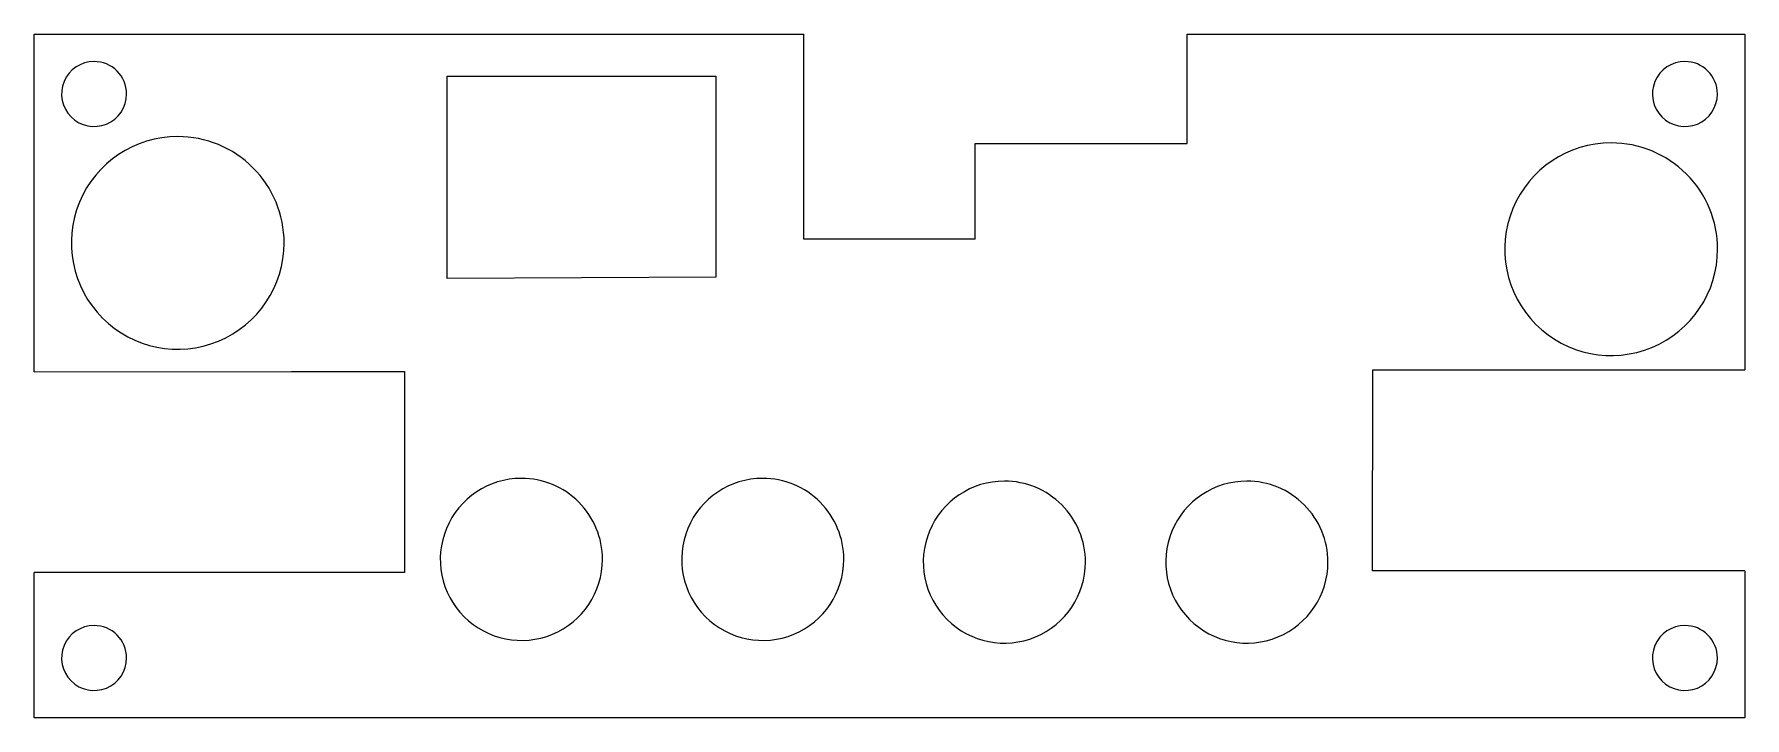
# Model space of a CAD drawing. Header units: centimetres. Extents: x 0 to 10, y 0 to 4.
import ezdxf

# ---------------------------------------------------------------- set-up
doc = ezdxf.new("R2010")
doc.units = ezdxf.units.CM
doc.layers.get('0').update_dxf_attribs({"linetype": 'CONTINUOUS'})

msp = doc.modelspace()

# ---------------------------------------------------------------- linework, layer by layer
at = {"color": 7}
for points in [[(0.005, 2.02554), (0.005, 4.00054)], [(0.005, 4.00054), (4.505, 4.00054)], [(4.505, 2.80054), (4.505, 4.00054)], [(6.745, 3.36054), (6.745, 4.00054)], [(6.745, 4.00054), (6.755, 4.00054), (10.005, 4.00054)], [(10.005, 4.00054), (10.005, 2.03654)], [(2.419, 2.57054), (2.42, 3.75554)], [(2.42, 3.75554), (3.99, 3.75454)], [(3.99, 3.75454), (3.989, 2.57854)], [(5.505, 2.80054), (5.505, 3.36054)], [(5.505, 3.36054), (6.745, 3.36054)], [(5.505, 2.80054), (4.505, 2.80054)], [(3.989, 2.57854), (2.419, 2.57054)], [(0.005, 2.02554), (1.51, 2.02654)], [(1.51, 2.02654), (2.17, 2.02654)], [(2.17, 2.02654), (2.169, 0.85054)], [(7.829, 0.86054), (7.83, 2.03654)], [(7.83, 2.03654), (9.359, 2.03654)], [(9.359, 2.03654), (10.005, 2.03654)], [(0.005, 0.00054), (0.005, 0.85054)], [(0.619, 0.85054), (0.005, 0.85054)], [(2.169, 0.85054), (0.619, 0.85054)], [(9.358, 0.86054), (7.829, 0.86054)], [(10.005, 0.86054), (9.358, 0.86054)], [(10.005, 0.86054), (10.005, 0.00054)], [(10.005, 0.00054), (0.005, 0.00054)]]:
    msp.add_lwpolyline(points, dxfattribs=at)
for points in [[(0.355, 3.84054)], [(9.655, 3.84054)], [(0.844, 3.40154)], [(9.223858, 3.364576)], [(2.852977, 1.401563)], [(4.263977, 1.401563)], [(5.676592, 1.385563)], [(7.093977, 1.385563)], [(0.355, 0.54054)], [(9.655, 0.54054)]]:
    msp.add_lwpolyline(points, close=True, dxfattribs=at)
for points in [[(0.355, 3.84054), (0.278152, 3.84054), (0.208871, 3.794248), (0.179463, 3.72325)], [(0.48935, 3.78489), (0.453718, 3.820522), (0.405391, 3.84054), (0.355, 3.84054)], [(9.655, 3.84054), (9.578152, 3.84054), (9.508871, 3.794248), (9.479463, 3.72325)], [(9.78935, 3.78489), (9.753718, 3.820522), (9.705391, 3.84054), (9.655, 3.84054)], [(0.179463, 3.72325), (0.150054, 3.652252), (0.16631, 3.570529), (0.22065, 3.51619)], [(0.545, 3.65054), (0.545, 3.700931), (0.524982, 3.749258), (0.48935, 3.78489)], [(9.479463, 3.72325), (9.450054, 3.652252), (9.46631, 3.570529), (9.52065, 3.51619)], [(9.845, 3.65054), (9.845, 3.700931), (9.824982, 3.749258), (9.78935, 3.78489)], [(0.42771, 3.475003), (0.498708, 3.504411), (0.545, 3.573692), (0.545, 3.65054)], [(9.72771, 3.475003), (9.798708, 3.504411), (9.845, 3.573692), (9.845, 3.65054)], [(0.22065, 3.51619), (0.274989, 3.46185), (0.356712, 3.445594), (0.42771, 3.475003)], [(9.52065, 3.51619), (9.574989, 3.46185), (9.656712, 3.445594), (9.72771, 3.475003)], [(0.844, 3.40154), (0.59241, 3.40154), (0.365593, 3.249986), (0.269314, 3.017547)], [(1.283846, 3.21935), (1.167191, 3.336004), (1.008974, 3.40154), (0.844, 3.40154)], [(9.223858, 3.364576), (8.972267, 3.364576), (8.745451, 3.213022), (8.649171, 2.980583)], [(9.663703, 3.182386), (9.547049, 3.29904), (9.388832, 3.364576), (9.223858, 3.364576)], [(1.466036, 2.779504), (1.466036, 2.944478), (1.4005, 3.102696), (1.283846, 3.21935)], [(9.845893, 2.74254), (9.845893, 2.907514), (9.780358, 3.065731), (9.663703, 3.182386)], [(0.269314, 3.017547), (0.173034, 2.785108), (0.226253, 2.517559), (0.404154, 2.339658)], [(8.649171, 2.980583), (8.552892, 2.748144), (8.606111, 2.480595), (8.784012, 2.302694)], [(1.082043, 2.204818), (1.314482, 2.301097), (1.466036, 2.527914), (1.466036, 2.779504)], [(9.4619, 2.167854), (9.694339, 2.264133), (9.845893, 2.49095), (9.845893, 2.74254)], [(0.404154, 2.339658), (0.582055, 2.161757), (0.849604, 2.108539), (1.082043, 2.204818)], [(8.784012, 2.302694), (8.961913, 2.124793), (9.229461, 2.071574), (9.4619, 2.167854)], [(2.852977, 1.401563), (2.661253, 1.401563), (2.488407, 1.286071), (2.415037, 1.108941)], [(3.188162, 1.262725), (3.099265, 1.351621), (2.978696, 1.401563), (2.852977, 1.401563)], [(4.263977, 1.401563), (4.072253, 1.401563), (3.899407, 1.286071), (3.826037, 1.108941)], [(4.599162, 1.262725), (4.510265, 1.351621), (4.389696, 1.401563), (4.263977, 1.401563)], [(5.676592, 1.385563), (5.484868, 1.385563), (5.312022, 1.270071), (5.238652, 1.092941)], [(6.011777, 1.246725), (5.92288, 1.335621), (5.802311, 1.385563), (5.676592, 1.385563)], [(7.093977, 1.385563), (6.902253, 1.385563), (6.729407, 1.270071), (6.656037, 1.092941)], [(7.429162, 1.246725), (7.340265, 1.335621), (7.219696, 1.385563), (7.093977, 1.385563)], [(3.327, 0.92754), (3.327, 1.053259), (3.277059, 1.173828), (3.188162, 1.262725)], [(4.738, 0.92754), (4.738, 1.053259), (4.688059, 1.173828), (4.599162, 1.262725)], [(6.150615, 0.91154), (6.150615, 1.037259), (6.100673, 1.157828), (6.011777, 1.246725)], [(7.568, 0.91154), (7.568, 1.037259), (7.518059, 1.157828), (7.429162, 1.246725)], [(2.415037, 1.108941), (2.341667, 0.93181), (2.382223, 0.727925), (2.517792, 0.592355)], [(3.826037, 1.108941), (3.752667, 0.93181), (3.793223, 0.727925), (3.928792, 0.592355)], [(5.238652, 1.092941), (5.165282, 0.91581), (5.205837, 0.711925), (5.341407, 0.576355)], [(6.656037, 1.092941), (6.582667, 0.91581), (6.623223, 0.711925), (6.758792, 0.576355)], [(3.034378, 0.4896), (3.211508, 0.56297), (3.327, 0.735816), (3.327, 0.92754)], [(4.445378, 0.4896), (4.622508, 0.56297), (4.738, 0.735816), (4.738, 0.92754)], [(5.857993, 0.4736), (6.035123, 0.54697), (6.150615, 0.719816), (6.150615, 0.91154)], [(7.275378, 0.4736), (7.452508, 0.54697), (7.568, 0.719816), (7.568, 0.91154)], [(0.355, 0.54054), (0.278152, 0.54054), (0.208871, 0.494248), (0.179463, 0.42325)], [(0.48935, 0.48489), (0.453718, 0.520522), (0.405391, 0.54054), (0.355, 0.54054)], [(2.517792, 0.592355), (2.653362, 0.456785), (2.857248, 0.41623), (3.034378, 0.4896)], [(3.928792, 0.592355), (4.064362, 0.456785), (4.268248, 0.41623), (4.445378, 0.4896)], [(5.341407, 0.576355), (5.476977, 0.440785), (5.680862, 0.40023), (5.857993, 0.4736)], [(6.758792, 0.576355), (6.894362, 0.440785), (7.098248, 0.40023), (7.275378, 0.4736)], [(9.655, 0.54054), (9.578152, 0.54054), (9.508871, 0.494248), (9.479463, 0.42325)], [(9.78935, 0.48489), (9.753718, 0.520522), (9.705391, 0.54054), (9.655, 0.54054)], [(0.179463, 0.42325), (0.150054, 0.352252), (0.16631, 0.270529), (0.22065, 0.21619)], [(0.545, 0.35054), (0.545, 0.400931), (0.524982, 0.449258), (0.48935, 0.48489)], [(9.479463, 0.42325), (9.450054, 0.352252), (9.46631, 0.270529), (9.52065, 0.21619)], [(9.845, 0.35054), (9.845, 0.400931), (9.824982, 0.449258), (9.78935, 0.48489)], [(0.42771, 0.175003), (0.498708, 0.204411), (0.545, 0.273692), (0.545, 0.35054)], [(9.72771, 0.175003), (9.798708, 0.204411), (9.845, 0.273692), (9.845, 0.35054)], [(0.22065, 0.21619), (0.274989, 0.16185), (0.356712, 0.145594), (0.42771, 0.175003)], [(9.52065, 0.21619), (9.574989, 0.16185), (9.656712, 0.145594), (9.72771, 0.175003)]]:
    msp.add_open_spline(points, degree=3, dxfattribs=at)

doc.saveas('drawing.dxf')
